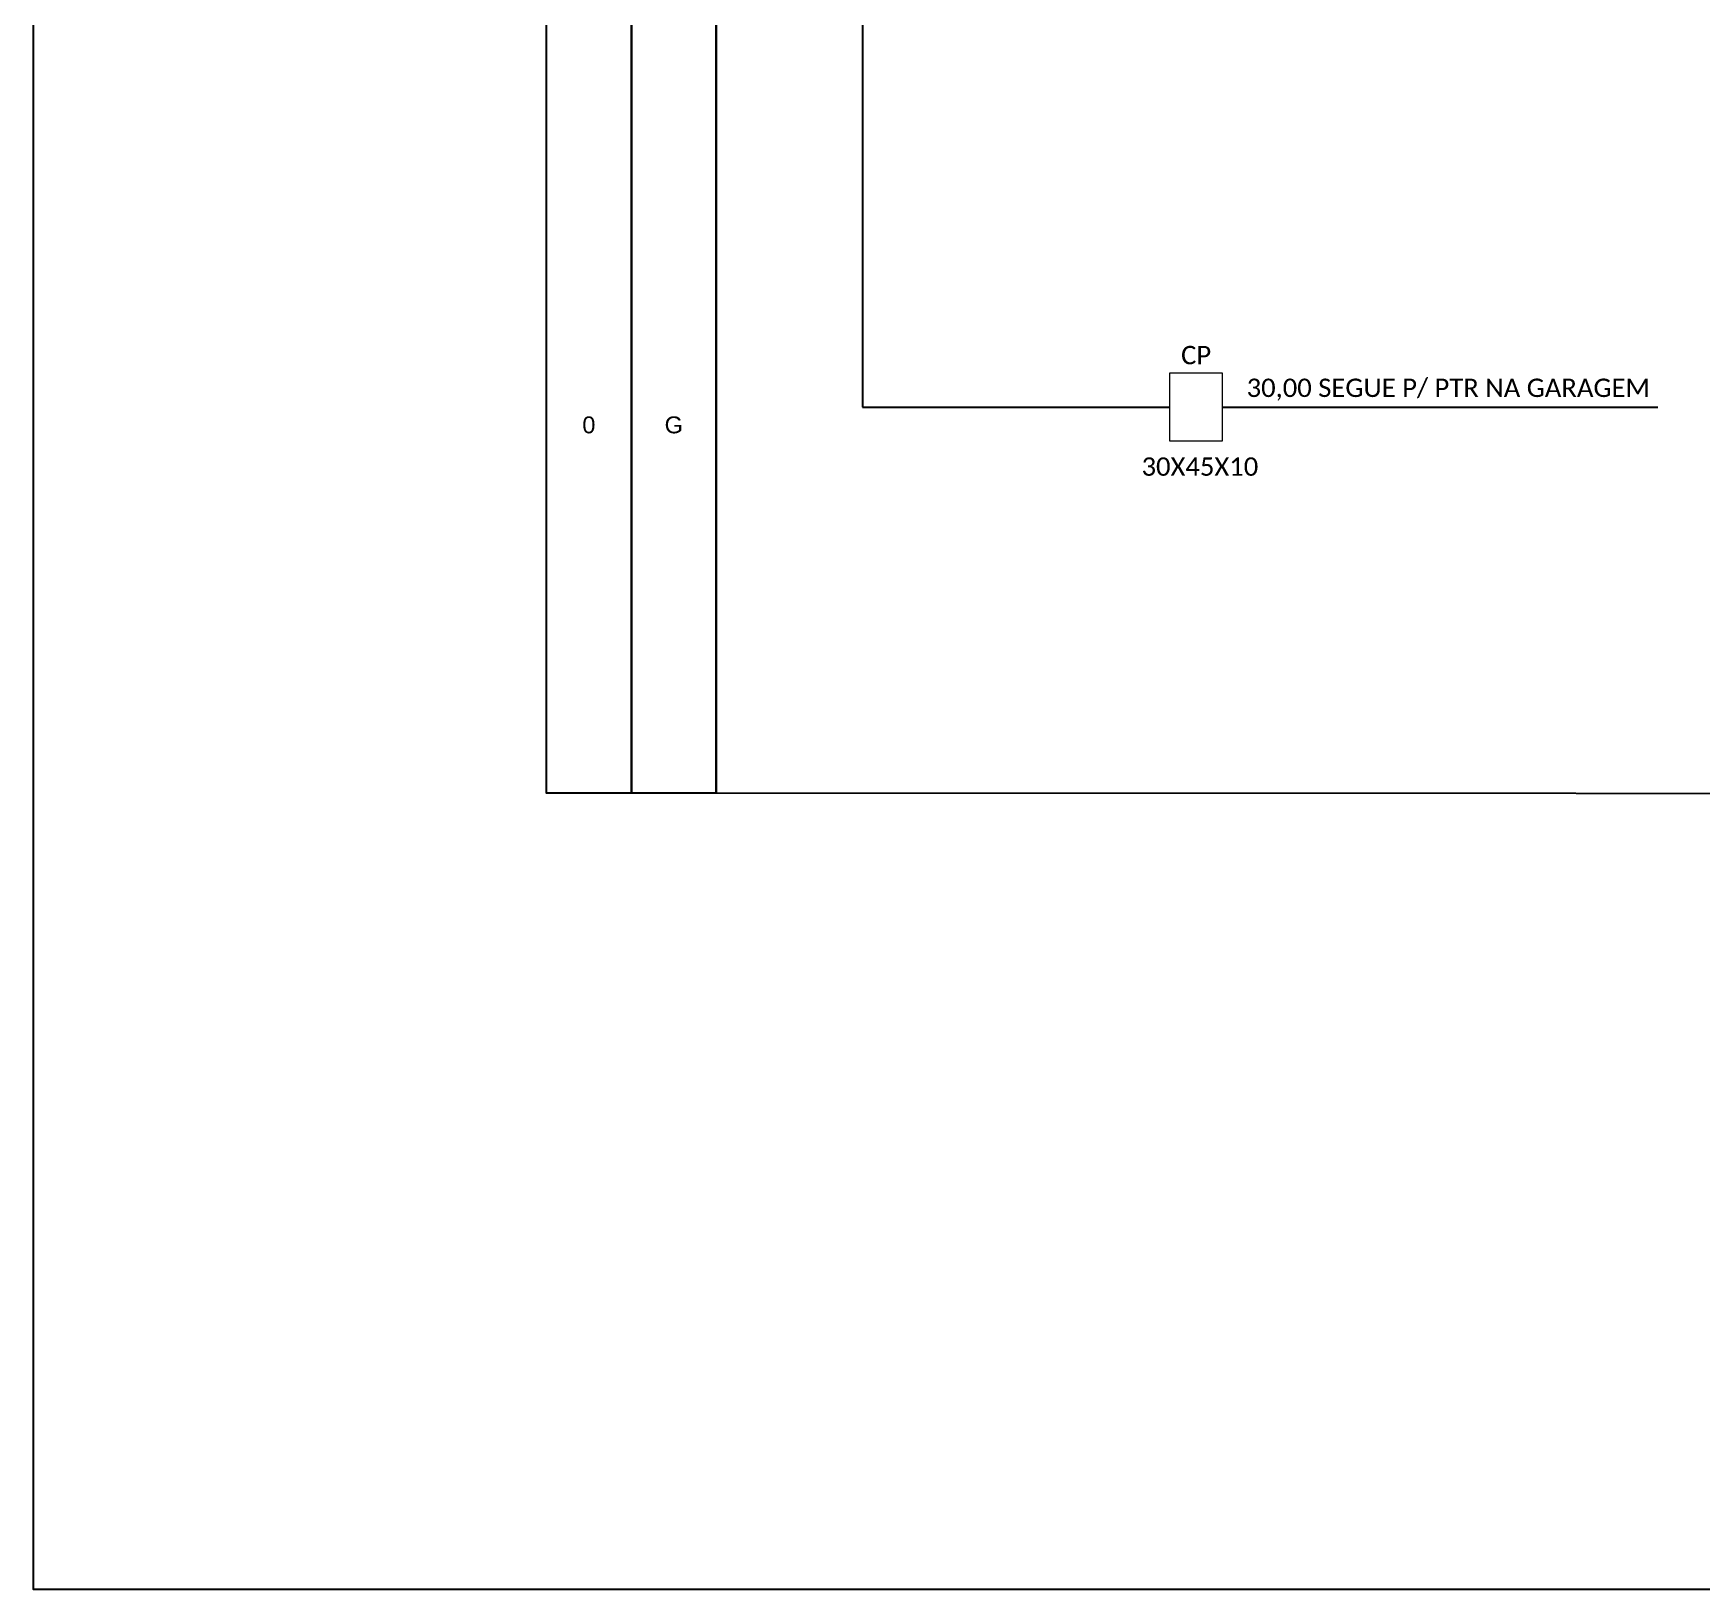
# Model space of a CAD drawing. Header units: millimetres. Extents: x 925 to 2778, y -55 to 541.
# Drawn here: x 1936.7 to 2164.1, y -54.6 to 157.4 of the extents above; entities that cross this region are included whole.
import ezdxf
from ezdxf.enums import TextEntityAlignment as Align

# ---------------------------------------------------------------- set-up
doc = ezdxf.new("R2010")
doc.units = ezdxf.units.MM
doc.header["$LTSCALE"] = 3
doc.header["$MEASUREMENT"] = 0
doc.styles.add('ARIAL', font='arial.ttf')
doc.styles.add('WMF-Calibri0', font='CALIBRI.TTF')

msp = doc.modelspace()

# ---------------------------------------------------------------- linework, layer by layer
msp.add_lwpolyline([(1936.67, 541.37), (2777.67, 541.37), (2777.67, -54.63), (1936.67, -54.63), (1936.67, 541.37)])
at = {"color": 0}
for points in [[(2049.69, 191.48), (2049.69, 106.48)], [(2029.75, 53.89), (2029.75, 53.89), (2029.75, 159.14), (2732.9, 158.88), (2732.9, 53.63), (2029.75, 53.89)], [(2049.69, 106.48), (2091.57, 106.48)], [(2098.72, 106.48), (2158.07, 106.48)]]:
    msp.add_lwpolyline(points, dxfattribs=at)
for points in [[(2006.6, 159.14), (2018.18, 159.14), (2018.18, 53.89), (2006.6, 53.89)], [(2018.18, 159.14), (2029.75, 159.14), (2029.75, 53.89), (2018.18, 53.89)]]:
    msp.add_lwpolyline(points, close=True, dxfattribs=at)
at = {"color": 0, "lineweight": 0}
msp.add_lwpolyline([(2091.57, 111.14), (2098.72, 111.14), (2098.72, 101.83), (2091.57, 101.83)], close=True, dxfattribs=at)

# ---------------------------------------------------------------- texts
at = {"color": 0, "style": 'WMF-Calibri0'}
for s, height, p in [('CP', 2.502, (2093.11, 113.57)), ('30,00 SEGUE P/ PTR NA GARAGEM', 2.5024, (2102.04, 109.11)), ('30X45X10', 2.502, (2087.72, 98.38))]:
    msp.add_text(s, height=height, dxfattribs=at).set_placement(p, align=Align.MIDDLE_LEFT)
at = {"color": 0, "style": 'ARIAL'}
for s, p in [('0', (2012.39, 104.06)), ('G', (2023.96, 104.06))]:
    msp.add_text(s, height=2.3, dxfattribs=at).set_placement(p, align=Align.MIDDLE_CENTER)

doc.saveas('drawing.dxf')
